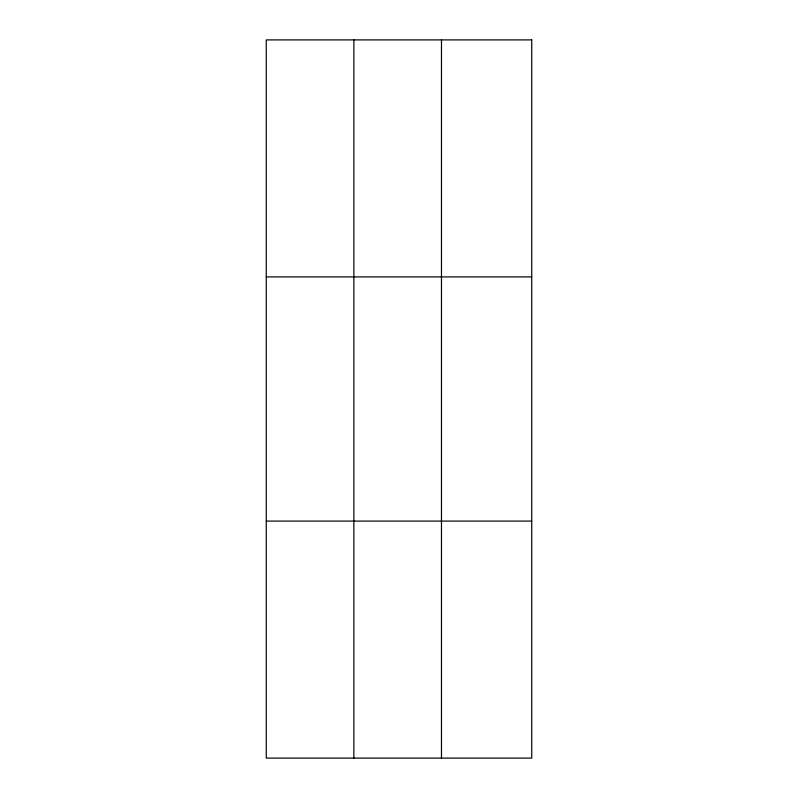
<?xml version="1.0" encoding="UTF-8"?>
<svg xmlns="http://www.w3.org/2000/svg" width="798" height="798" viewBox="0 0 798 798"><rect width="100%" height="100%" fill="white"/><g stroke="black" fill="none" stroke-linecap="round" stroke-linejoin="round"><path stroke-width="1.2" d="M353.863 758.1L353.863 39.9M441.474 758.1L441.474 39.9M266.263 276.906L531.737 276.906M266.263 521.094L531.737 521.094M531.737 39.9L531.737 758.1L266.263 758.1L266.263 39.9L531.737 39.9"/></g></svg>
